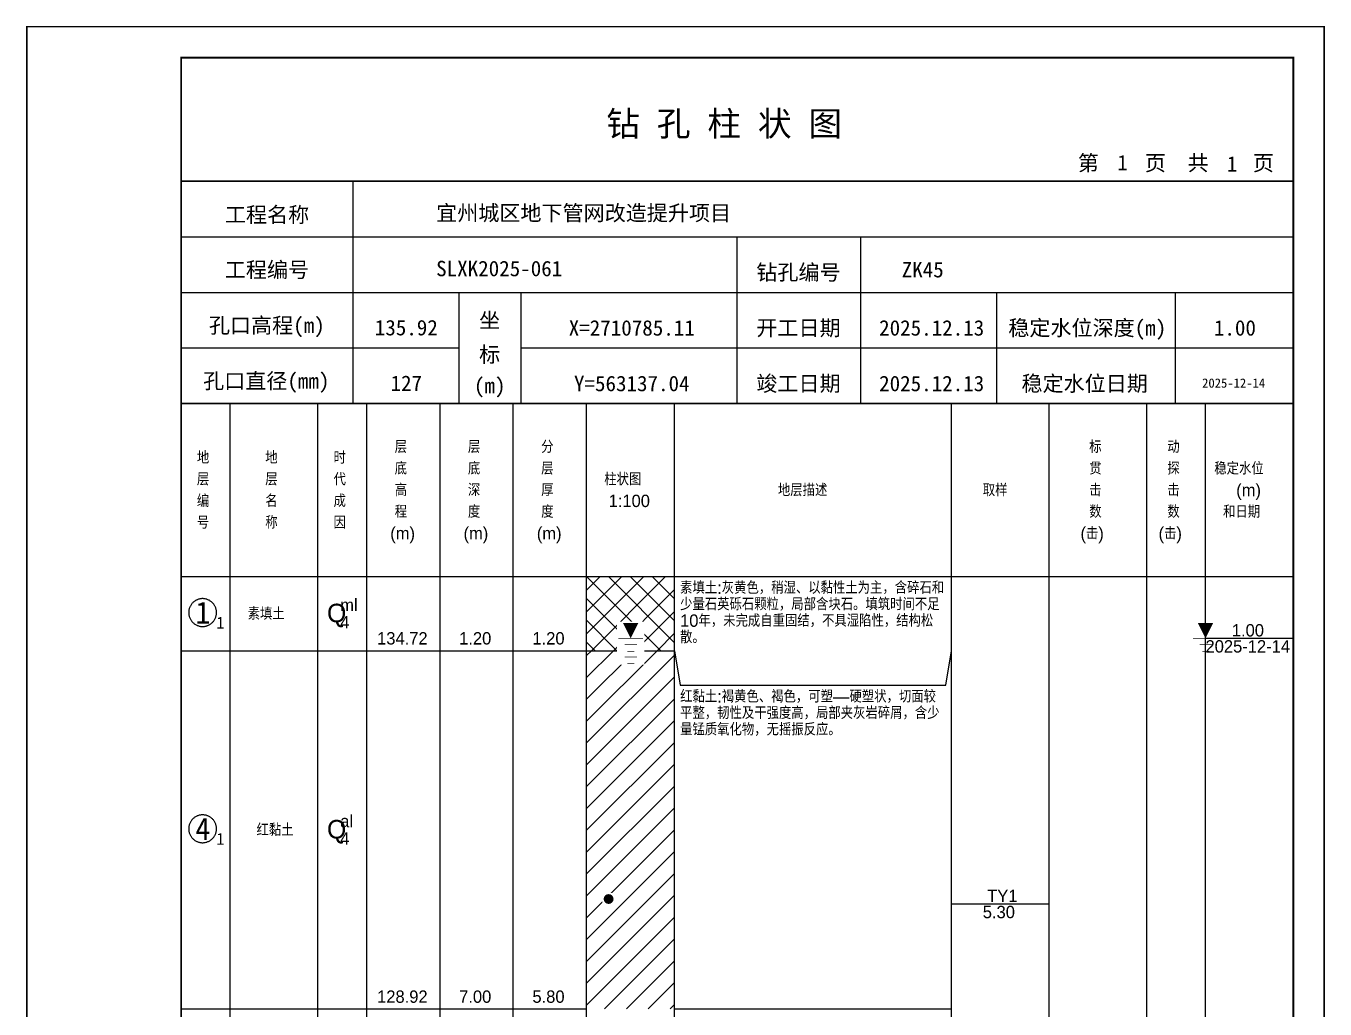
# Model space of a CAD drawing. Header units: millimetres. Extents: x 12489 to 89920, y 4630 to 4927.
# Drawn here: x 48129.3 to 48339.6, y 4767.7 to 4926.8 of the extents above; entities that cross this region are included whole.
import ezdxf
from ezdxf.enums import TextEntityAlignment as Align

# ---------------------------------------------------------------- set-up
doc = ezdxf.new("R2010")
doc.units = ezdxf.units.MM
doc.layers.add('GICAD_QUYANG', color=7, linetype='Continuous')
doc.layers.add('ZZT_TC', color=7, linetype='Continuous')
doc.styles.add('成果图图块', font='', dxfattribs={"height": 2.5})
doc.styles.add('成果图模板', font='')
doc.styles.add('成果图模板标题', font='simhei.ttf')
doc.styles.add('成果图表体', font='Comfont.shx', dxfattribs={"height": 2, "bigfont": 'Hztxt12a.shx'})
doc.styles.get('成果图图块').set_extended_font_data('FangSong_GB2312')
doc.styles.get('成果图模板').set_extended_font_data('FangSong_GB2312')

# ---------------------------------------------------------------- blocks, each defined once
blk = doc.blocks.new('DCBH-1-1-1300', base_point=(0.3, -0.11))
at = {"layer": 'ZZT_TC', "color": 7}
blk.add_polyline3d([(-0.19, 2.31, 0), (-0.3, 2.31, 0), (-0.41, 2.3, 0), (-0.52, 2.29, 0), (-0.63, 2.27, 0), (-0.73, 2.24, 0), (-0.84, 2.21, 0), (-0.95, 2.18, 0), (-1.05, 2.14, 0), (-1.15, 2.09, 0), (-1.25, 2.04, 0), (-1.35, 1.99, 0), (-1.44, 1.93, 0), (-1.53, 1.87, 0), (-1.62, 1.8, 0), (-1.7, 1.73, 0), (-1.78, 1.65, 0), (-1.86, 1.57, 0), (-1.93, 1.49, 0), (-2, 1.4, 0), (-2.06, 1.31, 0), (-2.12, 1.22, 0), (-2.17, 1.12, 0), (-2.22, 1.02, 0), (-2.27, 0.92, 0), (-2.31, 0.82, 0), (-2.34, 0.71, 0), (-2.37, 0.61, 0), (-2.4, 0.5, 0), (-2.41, 0.39, 0), (-2.43, 0.28, 0), (-2.44, 0.17, 0), (-2.44, 0.06, 0), (-2.44, -0.05, 0), (-2.43, -0.16, 0), (-2.41, -0.27, 0), (-2.4, -0.38, 0), (-2.37, -0.49, 0), (-2.34, -0.6, 0), (-2.31, -0.7, 0), (-2.27, -0.8, 0), (-2.22, -0.9, 0), (-2.17, -1, 0), (-2.12, -1.1, 0), (-2.06, -1.19, 0), (-2, -1.28, 0), (-1.93, -1.37, 0), (-1.86, -1.45, 0), (-1.78, -1.53, 0), (-1.7, -1.61, 0), (-1.62, -1.68, 0), (-1.53, -1.75, 0), (-1.44, -1.81, 0), (-1.35, -1.87, 0), (-1.25, -1.93, 0), (-1.15, -1.98, 0), (-1.05, -2.02, 0), (-0.95, -2.06, 0), (-0.84, -2.1, 0), (-0.73, -2.13, 0), (-0.63, -2.15, 0), (-0.52, -2.17, 0), (-0.41, -2.18, 0), (-0.3, -2.19, 0), (-0.19, -2.19, 0), (-0.08, -2.19, 0), (0.03, -2.18, 0), (0.14, -2.17, 0), (0.25, -2.15, 0), (0.36, -2.13, 0), (0.47, -2.1, 0), (0.57, -2.06, 0), (0.67, -2.02, 0), (0.77, -1.98, 0), (0.87, -1.93, 0), (0.97, -1.87, 0), (1.06, -1.81, 0), (1.15, -1.75, 0), (1.24, -1.68, 0), (1.32, -1.61, 0), (1.4, -1.53, 0), (1.48, -1.45, 0), (1.55, -1.37, 0), (1.62, -1.28, 0), (1.68, -1.19, 0), (1.74, -1.1, 0), (1.8, -1, 0), (1.85, -0.9, 0), (1.89, -0.8, 0), (1.93, -0.7, 0), (1.97, -0.6, 0), (2, -0.49, 0), (2.02, -0.38, 0), (2.04, -0.27, 0), (2.05, -0.16, 0), (2.06, -0.05, 0), (2.06, 0.06, 0), (2.06, 0.17, 0), (2.05, 0.28, 0), (2.04, 0.39, 0), (2.02, 0.5, 0), (2, 0.61, 0), (1.97, 0.71, 0), (1.93, 0.82, 0), (1.89, 0.92, 0), (1.85, 1.02, 0), (1.8, 1.12, 0), (1.74, 1.22, 0), (1.68, 1.31, 0), (1.62, 1.4, 0), (1.55, 1.49, 0), (1.48, 1.57, 0), (1.4, 1.65, 0), (1.32, 1.73, 0), (1.24, 1.8, 0), (1.15, 1.87, 0), (1.06, 1.93, 0), (0.97, 1.99, 0), (0.87, 2.04, 0), (0.77, 2.09, 0), (0.67, 2.14, 0), (0.57, 2.18, 0), (0.47, 2.21, 0), (0.36, 2.24, 0), (0.25, 2.27, 0), (0.14, 2.29, 0), (0.03, 2.3, 0), (-0.08, 2.31, 0), (-0.19, 2.31, 0)], dxfattribs=at)
at = {"style": '成果图图块'}
blk.add_text('1', height=3.57, dxfattribs=at).set_placement((-0.16, -1.74), align=Align.CENTER)
blk.add_text('1', height=1.91, dxfattribs=at).set_placement((2.03, -2.53))
blk = doc.blocks.new('DCBH-1-1-1301', base_point=(0.3, -0.11))
at = {"layer": 'ZZT_TC', "color": 7}
blk.add_polyline3d([(-0.19, 2.31, 0), (-0.3, 2.31, 0), (-0.41, 2.3, 0), (-0.52, 2.29, 0), (-0.63, 2.27, 0), (-0.73, 2.24, 0), (-0.84, 2.21, 0), (-0.95, 2.18, 0), (-1.05, 2.14, 0), (-1.15, 2.09, 0), (-1.25, 2.04, 0), (-1.35, 1.99, 0), (-1.44, 1.93, 0), (-1.53, 1.87, 0), (-1.62, 1.8, 0), (-1.7, 1.73, 0), (-1.78, 1.65, 0), (-1.86, 1.57, 0), (-1.93, 1.49, 0), (-2, 1.4, 0), (-2.06, 1.31, 0), (-2.12, 1.22, 0), (-2.17, 1.12, 0), (-2.22, 1.02, 0), (-2.27, 0.92, 0), (-2.31, 0.82, 0), (-2.34, 0.71, 0), (-2.37, 0.61, 0), (-2.4, 0.5, 0), (-2.41, 0.39, 0), (-2.43, 0.28, 0), (-2.44, 0.17, 0), (-2.44, 0.06, 0), (-2.44, -0.05, 0), (-2.43, -0.16, 0), (-2.41, -0.27, 0), (-2.4, -0.38, 0), (-2.37, -0.49, 0), (-2.34, -0.6, 0), (-2.31, -0.7, 0), (-2.27, -0.8, 0), (-2.22, -0.9, 0), (-2.17, -1, 0), (-2.12, -1.1, 0), (-2.06, -1.19, 0), (-2, -1.28, 0), (-1.93, -1.37, 0), (-1.86, -1.45, 0), (-1.78, -1.53, 0), (-1.7, -1.61, 0), (-1.62, -1.68, 0), (-1.53, -1.75, 0), (-1.44, -1.81, 0), (-1.35, -1.87, 0), (-1.25, -1.93, 0), (-1.15, -1.98, 0), (-1.05, -2.02, 0), (-0.95, -2.06, 0), (-0.84, -2.1, 0), (-0.73, -2.13, 0), (-0.63, -2.15, 0), (-0.52, -2.17, 0), (-0.41, -2.18, 0), (-0.3, -2.19, 0), (-0.19, -2.19, 0), (-0.08, -2.19, 0), (0.03, -2.18, 0), (0.14, -2.17, 0), (0.25, -2.15, 0), (0.36, -2.13, 0), (0.47, -2.1, 0), (0.57, -2.06, 0), (0.67, -2.02, 0), (0.77, -1.98, 0), (0.87, -1.93, 0), (0.97, -1.87, 0), (1.06, -1.81, 0), (1.15, -1.75, 0), (1.24, -1.68, 0), (1.32, -1.61, 0), (1.4, -1.53, 0), (1.48, -1.45, 0), (1.55, -1.37, 0), (1.62, -1.28, 0), (1.68, -1.19, 0), (1.74, -1.1, 0), (1.8, -1, 0), (1.85, -0.9, 0), (1.89, -0.8, 0), (1.93, -0.7, 0), (1.97, -0.6, 0), (2, -0.49, 0), (2.02, -0.38, 0), (2.04, -0.27, 0), (2.05, -0.16, 0), (2.06, -0.05, 0), (2.06, 0.06, 0), (2.06, 0.17, 0), (2.05, 0.28, 0), (2.04, 0.39, 0), (2.02, 0.5, 0), (2, 0.61, 0), (1.97, 0.71, 0), (1.93, 0.82, 0), (1.89, 0.92, 0), (1.85, 1.02, 0), (1.8, 1.12, 0), (1.74, 1.22, 0), (1.68, 1.31, 0), (1.62, 1.4, 0), (1.55, 1.49, 0), (1.48, 1.57, 0), (1.4, 1.65, 0), (1.32, 1.73, 0), (1.24, 1.8, 0), (1.15, 1.87, 0), (1.06, 1.93, 0), (0.97, 1.99, 0), (0.87, 2.04, 0), (0.77, 2.09, 0), (0.67, 2.14, 0), (0.57, 2.18, 0), (0.47, 2.21, 0), (0.36, 2.24, 0), (0.25, 2.27, 0), (0.14, 2.29, 0), (0.03, 2.3, 0), (-0.08, 2.31, 0), (-0.19, 2.31, 0)], dxfattribs=at)
at = {"style": '成果图图块'}
blk.add_text('4', height=3.57, dxfattribs=at).set_placement((-0.16, -1.74), align=Align.CENTER)
blk.add_text('1', height=1.91, dxfattribs=at).set_placement((2.03, -2.53))
blk = doc.blocks.new('gkqy1.dwg', base_point=(0.8, 0))
blk.add_wipeout([(-0.2, -0.2), (1.8, -0.2), (1.8, 1.8), (-0.2, 1.8)])
at = {"layer": 'GICAD_QUYANG'}
h = blk.add_hatch(color=7, dxfattribs=at)
edge = h.paths.add_edge_path()
edge.add_arc((0.8, 0.8), 0.8, 0, 360)
blk = doc.blocks.new('gkcjsw.dwg')
blk.add_wipeout([(-2.2, -2.29), (2.2, -2.29), (2.2, 2.83), (-2.2, 2.83)])
at = {"color": 7, "const_width": 0.1}
blk.add_lwpolyline([(-1.02, 2.63), (0.98, 2.63), (-0.02, 0.13)], close=True, dxfattribs=at)
for points in [[(-2, 0), (2, 0)], [(-0.96, -1.04), (1.04, -1.04)], [(-0.53, -2.09), (0.63, -2.09)]]:
    blk.add_lwpolyline(points, dxfattribs=at)
blk = doc.blocks.new('gkwdsw.dwg')
blk.add_wipeout([(-2.2, -2.29), (2.2, -2.29), (2.2, 2.7), (-2.2, 2.7)])
at = {"color": 7}
blk.add_lwpolyline([(0, 0, 0, 2.5, 0), (0, 2.5, 0, 0, 0)], format="xyseb", dxfattribs=at)
at = {"color": 7, "const_width": 0.1}
for points in [[(-2, 0), (2, 0)], [(-0.96, -1.04), (1.04, -1.04)], [(-0.53, -2.09), (0.63, -2.09)]]:
    blk.add_lwpolyline(points, dxfattribs=at)
blk = doc.blocks.new('钻孔柱状图路桥昇龙制图梁世成校核莫家里.dwg163', base_point=(25, 236))
for p, q in [((52.82, 236), (52.82, 272)), ((25, 263), (205, 263)), ((115, 236), (115, 263)), ((135, 236), (135, 263)), ((25, 254), (205, 254)), ((70, 236), (70, 254)), ((80, 236), (80, 254)), ((157, 236), (157, 254)), ((185.95, 236), (185.95, 254)), ((25, 245), (70, 245)), ((80, 245), (205, 245))]:
    blk.add_line(p, q)
for points, const_width in [([(0, 0), (210, 0), (210, 297), (0, 297)], 0.25), ([(25, 5), (205, 5), (205, 292), (25, 292)], 0.3)]:
    blk.add_lwpolyline(points, close=True, dxfattribs=dict(const_width=const_width))
at = {"const_width": 0.3}
for points in [[(25, 272), (205, 272)], [(25, 236), (205, 236)]]:
    blk.add_lwpolyline(points, dxfattribs=at)
for s, height, style, p in [('钻 孔 柱 状 图', 4, '成果图模板标题', (93.8, 279.31)), ('第', 2.5, '成果图模板', (170.12, 273.7)), ('页', 2.5, '成果图模板', (180.96, 273.7)), ('共', 2.5, '成果图模板', (187.88, 273.7)), ('页', 2.5, '成果图模板', (198.44, 273.7)), ('工程名称', 2.5, '成果图模板', (32.07, 265.32)), ('宜州城区地下管网改造提升项目', 2.5, '成果图模板', (66.26, 265.61)), ('工程编号', 2.5, '成果图模板', (32.05, 256.41)), ('SLXK2025-061', 2.5, '成果图模板', (66.26, 256.61)), ('钻孔编号', 2.5, '成果图模板', (118.08, 256)), ('ZK45', 2.5, '成果图模板', (141.61, 256.43)), ('孔口高程(m)', 2.5, '成果图模板', (29.48, 247.41)), ('坐', 2.5, '成果图模板', (73.21, 248.24)), ('开工日期', 2.5, '成果图模板', (118.08, 247)), ('稳定水位深度(m)', 2.5, '成果图模板', (158.86, 247)), ('标', 2.5, '成果图模板', (73.21, 242.7)), ('孔口直径(mm)', 2.5, '成果图模板', (28.54, 238.41)), ('(m) ', 2.5, '成果图模板', (72.38, 237.65)), ('竣工日期', 2.5, '成果图模板', (118.08, 238)), ('稳定水位日期', 2.5, '成果图模板', (160.99, 238))]:
    blk.add_text(s, height=height, dxfattribs=dict(style=style)).set_placement(p)
at = {"style": '成果图模板'}
for s, height, p in [('1', 2.5, (177.35, 273.74)), ('1', 2.5, (195.08, 273.53)), ('135.92', 2.5, (61.43, 247.04)), ('X=2710785.11', 2.5, (97.92, 247)), ('2025.12.13', 2.5, (146.46, 247)), ('1.00', 2.5, (195.54, 247)), ('127', 2.5, (61.43, 238.04)), ('Y=563137.04', 2.5, (97.92, 238)), ('2025.12.13', 2.5, (146.46, 238)), ('2025-12-14', 1.5, (195.33, 238.57))]:
    blk.add_text(s, height=height, dxfattribs=at).set_placement(p, align=Align.CENTER)

msp = doc.modelspace()

# ---------------------------------------------------------------- hatches: boundary and pattern name
at = {"linetype": 'Continuous'}
h = msp.add_hatch(dxfattribs=at)
h.set_pattern_fill('GKSTT', scale=0.5, style=0, pattern_type=2)
h.set_pattern_definition([(45, (0, 0), (-1.76776695, 1.76776695), []), (135, (0, 0), (-1.76776695, -1.76776695), [])])
h.paths.add_polyline_path([(48220.06, 4825.71), (48234.29, 4825.71), (48234.29, 4837.71), (48220.06, 4837.71)])
h = msp.add_hatch(dxfattribs=at)
h.set_pattern_fill('GKNXT', scale=0.5, style=0, pattern_type=2)
h.set_pattern_definition([(45, (0, 0), (-1.76776695, 1.76776695), [])])
h.paths.add_polyline_path([(48220.06, 4767.71), (48234.29, 4767.71), (48234.29, 4825.71), (48220.06, 4825.71)])

# ---------------------------------------------------------------- linework, layer by layer
at = {"color": 0}
for p, q in [((48154.45, 4837.71), (48162.35, 4837.71)), ((48154.45, 4825.71), (48154.45, 4837.71)), ((48162.35, 4825.71), (48162.35, 4837.71)), ((48154.45, 4825.71), (48162.35, 4825.71)), ((48154.45, 4825.71), (48162.35, 4825.71)), ((48154.45, 4767.71), (48154.45, 4825.71)), ((48162.35, 4767.71), (48162.35, 4825.71)), ((48154.45, 4767.71), (48162.35, 4767.71))]:
    msp.add_line(p, q, dxfattribs=at)
for points in [[(48154.45, 4865.71), (48162.35, 4865.71)], [(48154.45, 4837.71), (48154.45, 4865.71)], [(48162.35, 4837.71), (48162.35, 4865.71)], [(48162.35, 4865.71), (48176.58, 4865.71)], [(48162.35, 4837.71), (48162.35, 4865.71)], [(48176.58, 4837.71), (48176.58, 4865.71)], [(48176.58, 4865.71), (48184.49, 4865.71)], [(48176.58, 4837.71), (48176.58, 4865.71)], [(48184.49, 4837.71), (48184.49, 4865.71)], [(48184.49, 4865.71), (48196.35, 4865.71)], [(48184.49, 4837.71), (48184.49, 4865.71)], [(48196.35, 4837.71), (48196.35, 4865.71)], [(48196.35, 4865.71), (48208.2, 4865.71)], [(48196.35, 4837.71), (48196.35, 4865.71)], [(48208.2, 4837.71), (48208.2, 4865.71)], [(48208.2, 4865.71), (48220.06, 4865.71)], [(48208.2, 4837.71), (48208.2, 4865.71)], [(48220.06, 4837.71), (48220.06, 4865.71)], [(48220.06, 4865.71), (48234.29, 4865.71)], [(48220.06, 4837.71), (48220.06, 4865.71)], [(48234.29, 4837.71), (48234.29, 4865.71)], [(48234.29, 4865.71), (48279.11, 4865.71)], [(48234.29, 4837.71), (48234.29, 4865.71)], [(48279.11, 4837.71), (48279.11, 4865.71)], [(48279.11, 4865.71), (48294.92, 4865.71)], [(48279.11, 4837.71), (48279.11, 4865.71)], [(48294.92, 4837.71), (48294.92, 4865.71)], [(48294.92, 4865.71), (48310.73, 4865.71)], [(48294.92, 4837.71), (48294.92, 4865.71)], [(48310.73, 4837.71), (48310.73, 4865.71)], [(48310.73, 4865.71), (48320.22, 4865.71)], [(48310.73, 4837.71), (48310.73, 4865.71)], [(48320.22, 4837.71), (48320.22, 4865.71)], [(48320.22, 4865.71), (48334.45, 4865.71)], [(48320.22, 4837.71), (48320.22, 4865.71)], [(48334.45, 4837.71), (48334.45, 4865.71)], [(48154.45, 4837.71), (48162.35, 4837.71)], [(48154.45, 4643.71), (48154.45, 4837.71)], [(48154.45, 4837.71), (48162.35, 4837.71)], [(48162.35, 4643.71), (48162.35, 4837.71)], [(48162.35, 4837.71), (48176.58, 4837.71)], [(48162.35, 4643.71), (48162.35, 4837.71)], [(48162.35, 4837.71), (48176.58, 4837.71)], [(48162.35, 4837.71), (48176.58, 4837.71)], [(48162.35, 4825.71), (48162.35, 4837.71)], [(48176.58, 4643.71), (48176.58, 4837.71)], [(48176.58, 4825.71), (48176.58, 4837.71)], [(48176.58, 4837.71), (48184.49, 4837.71)], [(48176.58, 4643.71), (48176.58, 4837.71)], [(48176.58, 4837.71), (48184.49, 4837.71)], [(48176.58, 4837.71), (48184.49, 4837.71)], [(48176.58, 4825.71), (48176.58, 4837.71)], [(48184.49, 4643.71), (48184.49, 4837.71)], [(48184.49, 4825.71), (48184.49, 4837.71)], [(48184.49, 4837.71), (48196.35, 4837.71)], [(48184.49, 4643.71), (48184.49, 4837.71)], [(48184.49, 4837.71), (48196.35, 4837.71)], [(48184.49, 4837.71), (48196.35, 4837.71)], [(48184.49, 4825.71), (48184.49, 4837.71)], [(48196.35, 4643.71), (48196.35, 4837.71)], [(48196.35, 4825.71), (48196.35, 4837.71)], [(48196.35, 4837.71), (48208.2, 4837.71)], [(48196.35, 4643.71), (48196.35, 4837.71)], [(48196.35, 4837.71), (48208.2, 4837.71)], [(48196.35, 4837.71), (48208.2, 4837.71)], [(48196.35, 4825.71), (48196.35, 4837.71)], [(48208.2, 4643.71), (48208.2, 4837.71)], [(48208.2, 4825.71), (48208.2, 4837.71)], [(48208.2, 4837.71), (48220.06, 4837.71)], [(48208.2, 4643.71), (48208.2, 4837.71)], [(48208.2, 4837.71), (48220.06, 4837.71)], [(48208.2, 4837.71), (48220.06, 4837.71)], [(48208.2, 4825.71), (48208.2, 4837.71)], [(48220.06, 4643.71), (48220.06, 4837.71)], [(48220.06, 4825.71), (48220.06, 4837.71)], [(48220.06, 4837.71), (48234.29, 4837.71)], [(48220.06, 4643.71), (48220.06, 4837.71)], [(48220.06, 4837.71), (48234.29, 4837.71)], [(48234.29, 4643.71), (48234.29, 4837.71)], [(48234.29, 4837.71), (48279.11, 4837.71)], [(48234.29, 4643.71), (48234.29, 4837.71)], [(48234.29, 4837.71), (48279.11, 4837.71)], [(48234.29, 4825.71), (48234.29, 4837.71)], [(48279.11, 4643.71), (48279.11, 4837.71)], [(48279.11, 4825.71), (48279.11, 4837.71)], [(48279.11, 4837.71), (48294.92, 4837.71)], [(48279.11, 4643.71), (48279.11, 4837.71)], [(48279.11, 4837.71), (48294.92, 4837.71)], [(48294.92, 4643.71), (48294.92, 4837.71)], [(48294.92, 4837.71), (48310.73, 4837.71)], [(48294.92, 4643.71), (48294.92, 4837.71)], [(48294.92, 4837.71), (48310.73, 4837.71)], [(48310.73, 4643.71), (48310.73, 4837.71)], [(48310.73, 4837.71), (48320.22, 4837.71)], [(48310.73, 4643.71), (48310.73, 4837.71)], [(48310.73, 4837.71), (48320.22, 4837.71)], [(48320.22, 4837.71), (48334.45, 4837.71)], [(48320.22, 4837.71), (48334.45, 4837.71)], [(48334.45, 4643.71), (48334.45, 4837.71)], [(48162.35, 4825.71), (48176.58, 4825.71)], [(48162.35, 4825.71), (48176.58, 4825.71)], [(48162.35, 4767.71), (48162.35, 4825.71)], [(48176.58, 4767.71), (48176.58, 4825.71)], [(48176.58, 4825.71), (48184.49, 4825.71)], [(48176.58, 4825.71), (48184.49, 4825.71)], [(48176.58, 4767.71), (48176.58, 4825.71)], [(48184.49, 4767.71), (48184.49, 4825.71)], [(48184.49, 4825.71), (48196.35, 4825.71)], [(48184.49, 4825.71), (48196.35, 4825.71)], [(48184.49, 4767.71), (48184.49, 4825.71)], [(48196.35, 4767.71), (48196.35, 4825.71)], [(48196.35, 4825.71), (48208.2, 4825.71)], [(48196.35, 4825.71), (48208.2, 4825.71)], [(48196.35, 4767.71), (48196.35, 4825.71)], [(48208.2, 4767.71), (48208.2, 4825.71)], [(48208.2, 4825.71), (48220.06, 4825.71)], [(48208.2, 4825.71), (48220.06, 4825.71)], [(48208.2, 4767.71), (48208.2, 4825.71)], [(48220.06, 4767.71), (48220.06, 4825.71)], [(48234.29, 4825.71), (48235.19, 4820.11)], [(48234.29, 4767.71), (48234.29, 4825.71)], [(48278.22, 4820.11), (48279.11, 4825.71)], [(48279.11, 4767.71), (48279.11, 4825.71)], [(48235.19, 4820.11), (48278.22, 4820.11)], [(48279.11, 4784.71), (48294.92, 4784.71)], [(48162.35, 4767.71), (48176.58, 4767.71)], [(48176.58, 4767.71), (48184.49, 4767.71)], [(48184.49, 4767.71), (48196.35, 4767.71)], [(48196.35, 4767.71), (48208.2, 4767.71)], [(48208.2, 4767.71), (48220.06, 4767.71)], [(48234.29, 4767.71), (48279.11, 4767.71)]]:
    msp.add_lwpolyline(points, dxfattribs=at)
at = {"color": 7, "flags": 128}
msp.add_lwpolyline([(48220.06, 4825.71), (48234.29, 4825.71)], dxfattribs=at)

# ---------------------------------------------------------------- block references
for name, p in [('DCBH-1-1-1300', (48158.4, 4831.71)), ('gkwdsw.dwg', (48320.22, 4827.71)), ('DCBH-1-1-1301', (48158.4, 4796.71))]:
    msp.add_blockref(name, p)

# ---------------------------------------------------------------- texts
at = {"color": 0, "style": '成果图表体'}
for s, height, p in [('层', 2, (48189, 4857.71)), ('层', 2, (48200.85, 4857.71)), ('分', 2, (48212.71, 4857.71)), ('标', 2, (48301.41, 4857.71)), ('动', 2, (48314.05, 4857.71)), ('地', 2, (48156.98, 4855.96)), ('地', 2, (48168.05, 4855.96)), ('时', 2, (48179.11, 4855.96)), ('底', 2, (48189, 4854.21)), ('底', 2, (48200.85, 4854.21)), ('层', 2, (48212.71, 4854.21)), ('贯', 2, (48301.41, 4854.21)), ('探', 2, (48314.05, 4854.21)), ('稳定水位', 2, (48321.65, 4854.21)), ('层', 2, (48156.98, 4852.46)), ('层', 2, (48168.05, 4852.46)), ('代', 2, (48179.11, 4852.46)), ('高', 2, (48189, 4850.71)), ('深', 2, (48200.85, 4850.71)), ('厚', 2, (48212.71, 4850.71)), ('柱状图', 2, (48222.91, 4852.46)), ('地层描述', 2, (48251.02, 4850.71)), ('取样', 2, (48284.18, 4850.71)), ('击', 2, (48301.41, 4850.71)), ('击', 2, (48314.05, 4850.71)), ('(m)', 2, (48325.2, 4850.71)), ('编', 2, (48156.98, 4848.96)), ('名', 2, (48168.05, 4848.96)), ('成', 2, (48179.11, 4848.96)), ('1:100', 2, (48223.62, 4848.96)), ('程', 2, (48189, 4847.21)), ('度', 2, (48200.85, 4847.21)), ('度', 2, (48212.71, 4847.21)), ('数', 2, (48301.41, 4847.21)), ('数', 2, (48314.05, 4847.21)), ('和日期', 2, (48323.07, 4847.21)), ('号', 2, (48156.98, 4845.46)), ('称', 2, (48168.05, 4845.46)), ('因', 2, (48179.11, 4845.46)), ('(m)', 2, (48188.28, 4843.71)), ('(m)', 2, (48200.14, 4843.71)), ('(m)', 2, (48212, 4843.71)), ('(击)', 2, (48299.99, 4843.71)), ('(击)', 2, (48312.63, 4843.71)), ('ml', 2, (48180.18, 4832.11)), ('素填土', 2, (48165.2, 4830.71)), ('Q', 3, (48178.05, 4830.31)), ('4', 2, (48180.18, 4829.31)), ('1.00', 2, (48324.49, 4828.01)), ('134.72', 2, (48186.15, 4826.71)), ('1.20', 2, (48199.43, 4826.71)), ('1.20', 2, (48211.29, 4826.71)), ('红黏土', 2, (48166.63, 4795.71)), ('Q', 3, (48178.05, 4795.31)), ('al', 2, (48180.18, 4797.11)), ('4', 2, (48180.18, 4794.31)), ('TY1', 2, (48284.89, 4785.01)), ('5.30', 2, (48284.18, 4782.41)), ('128.92', 2, (48186.15, 4768.71)), ('7.00', 2, (48199.43, 4768.71)), ('5.80', 2, (48211.29, 4768.71))]:
    msp.add_text(s, height=height, dxfattribs=at).set_placement(p)
at = {"color": 0, "char_height": 2, "width": 43.0292, "attachment_point": 1, "line_spacing_factor": 0.8, "style": '成果图表体'}
for s, insert in [('素填土:灰黄色，稍湿、以黏性土为主，含碎石和少量石英砾石颗粒，局部含块石。填筑时间不足10年，未完成自重固结，不具湿陷性，结构松散。', (48235.19, 4836.91)), ('红黏土:褐黄色、褐色，可塑—硬塑状，切面较平整，韧性及干强度高，局部夹灰岩碎屑，含少量锰质氧化物，无摇振反应。', (48235.19, 4819.31))]:
    msp.add_mtext(s, dxfattribs=dict(at, insert=insert))

# ---------------------------------------------------------------- next in the draw order: linework, layer by layer
at = {"color": 0}
for points in [[(48320.22, 4643.71), (48320.22, 4837.71)], [(48320.22, 4643.71), (48320.22, 4837.71)], [(48320.22, 4827.71), (48334.45, 4827.71)]]:
    msp.add_lwpolyline(points, dxfattribs=at)

# ---------------------------------------------------------------- next in the draw order: block references
for name, p in [('gkcjsw.dwg', (48227.18, 4825.71)), ('gkqy1.dwg', (48223.62, 4784.71))]:
    msp.add_blockref(name, p)

# ---------------------------------------------------------------- next in the draw order: texts
at = {"color": 0, "style": '成果图表体'}
msp.add_text('2025-12-14', height=2, dxfattribs=at).set_placement((48320.23, 4825.41))

# ---------------------------------------------------------------- next in the draw order: block references
msp.add_blockref('gkwdsw.dwg', (48227.18, 4827.71))

# ---------------------------------------------------------------- next in the draw order: block references
msp.add_blockref('钻孔柱状图路桥昇龙制图梁世成校核莫家里.dwg163', (48154.45, 4865.71))

doc.saveas('drawing.dxf')
